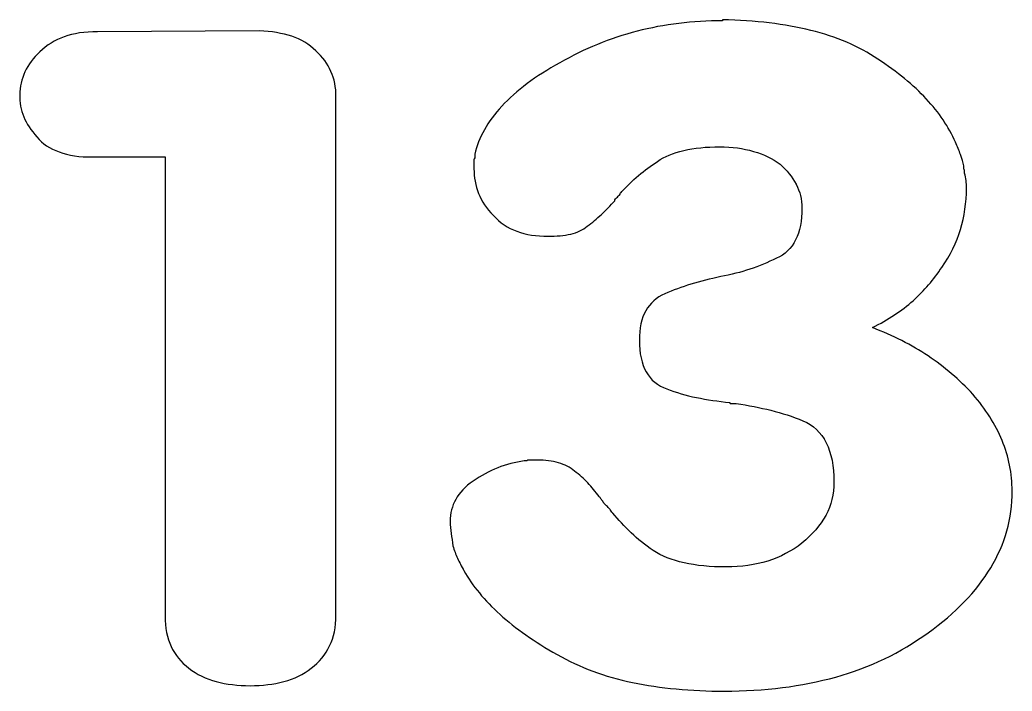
# Model space of a CAD drawing. Header units: millimetres. Extents: x -847 to 848, y -600 to 600.
# Drawn here: x -51.94 to -35.08, y 120.52 to 131.93 of the extents above; entities that cross this region are included whole.
import ezdxf

# ---------------------------------------------------------------- set-up
doc = ezdxf.new("R2010")
doc.units = ezdxf.units.MM
doc.header["$MEASUREMENT"] = 0

msp = doc.modelspace()

# ---------------------------------------------------------------- linework, layer by layer
at = {"color": 250}
for points, knots in [([(-40.0023, 131.9328), (-39.4435, 131.9224), (-38.9442, 131.8629), (-38.5044, 131.7543), (-38.5044, 131.7543), (-38.0646, 131.6456), (-37.6843, 131.4826), (-37.3635, 131.2653), (-37.3635, 131.2653), (-37.0324, 131.048), (-36.7582, 130.8229), (-36.5408, 130.5901), (-36.5408, 130.5901), (-36.3235, 130.3573), (-36.158, 130.1115), (-36.0441, 129.8528), (-36.0441, 129.8528), (-36.0131, 129.7804), (-35.9846, 129.7105), (-35.9588, 129.6432), (-35.9588, 129.6432), (-35.9329, 129.576), (-35.9148, 129.5113), (-35.9044, 129.4492), (-35.9044, 129.4492), (-35.9044, 129.4285), (-35.9018, 129.4078), (-35.8967, 129.3871), (-35.8967, 129.3871), (-35.8915, 129.3664), (-35.8889, 129.3457), (-35.8889, 129.325), (-35.8889, 129.325), (-35.8786, 129.2837), (-35.8708, 129.2423), (-35.8656, 129.2009), (-35.8656, 129.2009), (-35.8605, 129.1595), (-35.8579, 129.1181), (-35.8579, 129.0767), (-35.8579, 129.0767), (-35.8579, 128.8283), (-35.8915, 128.5929), (-35.9588, 128.3704), (-35.9588, 128.3704), (-36.026, 128.1479), (-36.1321, 127.9332), (-36.277, 127.7263), (-36.277, 127.7263), (-36.4115, 127.5193), (-36.5745, 127.3304), (-36.7659, 127.1597), (-36.7659, 127.1597), (-36.9574, 126.989), (-37.1876, 126.8363), (-37.4567, 126.7018), (-37.4567, 126.7018), (-37.1048, 126.5673), (-36.7892, 126.4069), (-36.5098, 126.2206), (-36.5098, 126.2206), (-36.2304, 126.0343), (-35.9769, 125.817), (-35.7492, 125.5687), (-35.7492, 125.5687), (-35.5319, 125.3203), (-35.3663, 125.059), (-35.2525, 124.7848), (-35.2525, 124.7848), (-35.1387, 124.5106), (-35.0818, 124.2234), (-35.0818, 123.9233), (-35.0818, 123.9233), (-35.0818, 123.4577), (-35.2034, 123.023), (-35.4465, 122.6195), (-35.4465, 122.6195), (-35.6897, 122.2159), (-36.0441, 121.8485), (-36.5098, 121.5174), (-36.5098, 121.5174), (-36.9755, 121.1759), (-37.498, 120.9249), (-38.0775, 120.7645), (-38.0775, 120.7645), (-38.657, 120.6042), (-39.2883, 120.524), (-39.9713, 120.524), (-39.9713, 120.524), (-40.5404, 120.524), (-41.0604, 120.5731), (-41.5312, 120.6714), (-41.5312, 120.6714), (-42.0021, 120.7697), (-42.4289, 120.9275), (-42.8118, 121.1448), (-42.8118, 121.1448), (-43.1947, 121.3622), (-43.5181, 121.5898), (-43.782, 121.8278), (-43.782, 121.8278), (-44.0458, 122.0658), (-44.2502, 122.3142), (-44.3951, 122.5729), (-44.3951, 122.5729), (-44.4365, 122.6453), (-44.4727, 122.7152), (-44.5037, 122.7824), (-44.5037, 122.7824), (-44.5348, 122.8497), (-44.5606, 122.9195), (-44.5813, 122.992), (-44.5813, 122.992), (-44.5917, 123.0644), (-44.602, 123.1343), (-44.6124, 123.2015), (-44.6124, 123.2015), (-44.6227, 123.2688), (-44.6279, 123.3386), (-44.6279, 123.4111), (-44.6279, 123.4111), (-44.6279, 123.5456), (-44.5969, 123.6698), (-44.5348, 123.7836), (-44.5348, 123.7836), (-44.4727, 123.8974), (-44.3744, 124.0009), (-44.2399, 124.0941), (-44.2399, 124.0941), (-44.1053, 124.1872), (-43.9656, 124.2622), (-43.8208, 124.3191), (-43.8208, 124.3191), (-43.6759, 124.376), (-43.5258, 124.4149), (-43.3706, 124.4356), (-43.3706, 124.4356), (-43.3603, 124.4356), (-43.3499, 124.4356), (-43.3396, 124.4356), (-43.3396, 124.4356), (-43.3292, 124.4356), (-43.3189, 124.4407), (-43.3085, 124.4511), (-43.3085, 124.4511), (-43.3085, 124.4511), (-43.3034, 124.4511), (-43.293, 124.4511), (-43.293, 124.4511), (-43.2827, 124.4511), (-43.2723, 124.4511), (-43.262, 124.4511), (-43.262, 124.4511), (-43.2516, 124.4511), (-43.2413, 124.4511), (-43.2309, 124.4511), (-43.2309, 124.4511), (-43.2206, 124.4511), (-43.2102, 124.4511), (-43.1999, 124.4511), (-43.1999, 124.4511), (-43.1895, 124.4511), (-43.1792, 124.4511), (-43.1688, 124.4511), (-43.1688, 124.4511), (-43.1585, 124.4511), (-43.1481, 124.4511), (-43.1378, 124.4511), (-43.1378, 124.4511), (-43.0136, 124.4511), (-42.8972, 124.4356), (-42.7885, 124.4045), (-42.7885, 124.4045), (-42.6799, 124.3735), (-42.5893, 124.3269), (-42.5169, 124.2648), (-42.5169, 124.2648), (-42.4341, 124.2027), (-42.3591, 124.1355), (-42.2918, 124.063), (-42.2918, 124.063), (-42.2246, 123.9906), (-42.1599, 123.913), (-42.0978, 123.8302), (-42.0978, 123.8302), (-42.0874, 123.8198), (-42.0771, 123.8069), (-42.0667, 123.7914), (-42.0667, 123.7914), (-42.0564, 123.7759), (-42.0461, 123.7629), (-42.0357, 123.7526), (-42.0357, 123.7526), (-42.0254, 123.7319), (-42.015, 123.7164), (-42.0047, 123.706), (-42.0047, 123.706), (-41.9943, 123.6957), (-41.984, 123.6853), (-41.9736, 123.675), (-41.9736, 123.675), (-41.9633, 123.6646), (-41.9529, 123.6543), (-41.9426, 123.6439), (-41.9426, 123.6439), (-41.9322, 123.6336), (-41.9219, 123.6232), (-41.9115, 123.6129), (-41.9115, 123.6129), (-41.9115, 123.6025), (-41.9064, 123.5922), (-41.896, 123.5818), (-41.896, 123.5818), (-41.8857, 123.5715), (-41.8753, 123.5611), (-41.865, 123.5508), (-41.865, 123.5508), (-41.7718, 123.437), (-41.6683, 123.3257), (-41.5545, 123.2171), (-41.5545, 123.2171), (-41.4407, 123.1084), (-41.3165, 123.0075), (-41.182, 122.9144), (-41.182, 122.9144), (-41.0371, 122.8212), (-40.8612, 122.7514), (-40.6542, 122.7048), (-40.6542, 122.7048), (-40.4473, 122.6583), (-40.2093, 122.635), (-39.9402, 122.635), (-39.9402, 122.635), (-39.6815, 122.635), (-39.4461, 122.6686), (-39.2339, 122.7359), (-39.2339, 122.7359), (-39.0218, 122.8031), (-38.8278, 122.904), (-38.6519, 123.0386), (-38.6519, 123.0386), (-38.4759, 123.1834), (-38.3414, 123.3412), (-38.2483, 123.512), (-38.2483, 123.512), (-38.1552, 123.6827), (-38.1086, 123.8716), (-38.1086, 124.0785), (-38.1086, 124.0785), (-38.1086, 124.3476), (-38.1526, 124.5701), (-38.2405, 124.746), (-38.2405, 124.746), (-38.3285, 124.9219), (-38.4604, 125.0461), (-38.6363, 125.1185), (-38.6363, 125.1185), (-38.8123, 125.191), (-38.9934, 125.2505), (-39.1796, 125.297), (-39.1796, 125.297), (-39.3659, 125.3436), (-39.5625, 125.3824), (-39.7695, 125.4134), (-39.7695, 125.4134), (-39.7798, 125.4134), (-39.7876, 125.4134), (-39.7927, 125.4134), (-39.7927, 125.4134), (-39.7979, 125.4134), (-39.8005, 125.4134), (-39.8005, 125.4134), (-39.8005, 125.4134), (-39.8109, 125.4134), (-39.8186, 125.4134), (-39.8238, 125.4134), (-39.8238, 125.4134), (-39.829, 125.4134), (-39.8367, 125.4134), (-39.8471, 125.4134), (-39.8471, 125.4134), (-39.8574, 125.4134), (-39.8652, 125.4134), (-39.8704, 125.4134), (-39.8704, 125.4134), (-39.8755, 125.4134), (-39.8781, 125.4186), (-39.8781, 125.429), (-39.8781, 125.429), (-40.0747, 125.4497), (-40.2636, 125.4781), (-40.4447, 125.5143), (-40.4447, 125.5143), (-40.6258, 125.5506), (-40.7939, 125.5997), (-40.9492, 125.6618), (-40.9492, 125.6618), (-41.1044, 125.7135), (-41.2208, 125.8093), (-41.2984, 125.949), (-41.2984, 125.949), (-41.376, 126.0887), (-41.4148, 126.2672), (-41.4148, 126.4845), (-41.4148, 126.4845), (-41.4148, 126.6914), (-41.3786, 126.8596), (-41.3062, 126.989), (-41.3062, 126.989), (-41.2337, 127.1183), (-41.1251, 127.214), (-40.9802, 127.2761), (-40.9802, 127.2761), (-40.8457, 127.3382), (-40.6982, 127.3925), (-40.5378, 127.4391), (-40.5378, 127.4391), (-40.3774, 127.4857), (-40.2093, 127.5296), (-40.0333, 127.571), (-40.0333, 127.571), (-39.8574, 127.6021), (-39.6919, 127.6435), (-39.5366, 127.6952), (-39.5366, 127.6952), (-39.3814, 127.747), (-39.2314, 127.809), (-39.0865, 127.8815), (-39.0865, 127.8815), (-38.9416, 127.9436), (-38.833, 128.047), (-38.7605, 128.1919), (-38.7605, 128.1919), (-38.6881, 128.3368), (-38.6519, 128.5179), (-38.6519, 128.7352), (-38.6519, 128.7352), (-38.6519, 128.8801), (-38.6855, 129.0146), (-38.7528, 129.1388), (-38.7528, 129.1388), (-38.82, 129.263), (-38.9106, 129.3768), (-39.0244, 129.4803), (-39.0244, 129.4803), (-39.1486, 129.5734), (-39.2986, 129.6458), (-39.4745, 129.6976), (-39.4745, 129.6976), (-39.6505, 129.7493), (-39.8419, 129.7752), (-40.0489, 129.7752), (-40.0489, 129.7752), (-40.2765, 129.7752), (-40.4809, 129.7545), (-40.662, 129.7131), (-40.662, 129.7131), (-40.8431, 129.6717), (-40.9905, 129.6096), (-41.1044, 129.5268), (-41.1044, 129.5268), (-41.2182, 129.4544), (-41.3269, 129.3742), (-41.4303, 129.2862), (-41.4303, 129.2862), (-41.5338, 129.1983), (-41.627, 129.1077), (-41.7097, 129.0146), (-41.7097, 129.0146), (-41.7201, 129.0043), (-41.7278, 128.9965), (-41.733, 128.9913), (-41.733, 128.9913), (-41.7382, 128.9861), (-41.7408, 128.9784), (-41.7408, 128.968), (-41.7408, 128.968), (-41.7511, 128.9577), (-41.7589, 128.9499), (-41.7641, 128.9447), (-41.7641, 128.9447), (-41.7692, 128.9396), (-41.777, 128.9318), (-41.7873, 128.9215), (-41.7873, 128.9215), (-41.7977, 128.9111), (-41.808, 128.9008), (-41.8184, 128.8904), (-41.8184, 128.8904), (-41.8287, 128.8801), (-41.8339, 128.8697), (-41.8339, 128.8594), (-41.8339, 128.8594), (-41.9064, 128.7766), (-41.9814, 128.699), (-42.059, 128.6265), (-42.059, 128.6265), (-42.1366, 128.5541), (-42.2168, 128.4868), (-42.2996, 128.4248), (-42.2996, 128.4248), (-42.372, 128.3627), (-42.4652, 128.3187), (-42.579, 128.2928), (-42.579, 128.2928), (-42.6928, 128.2669), (-42.8222, 128.254), (-42.967, 128.254), (-42.967, 128.254), (-43.1637, 128.254), (-43.3396, 128.2825), (-43.4948, 128.3394), (-43.4948, 128.3394), (-43.65, 128.3963), (-43.7845, 128.4868), (-43.8984, 128.611), (-43.8984, 128.611), (-44.0122, 128.7249), (-44.095, 128.849), (-44.1467, 128.9836), (-44.1467, 128.9836), (-44.1985, 129.1181), (-44.2243, 129.2578), (-44.2243, 129.4027), (-44.2243, 129.4027), (-44.2243, 129.4234), (-44.2243, 129.444), (-44.2243, 129.4647), (-44.2243, 129.4647), (-44.2243, 129.4854), (-44.2243, 129.5061), (-44.2243, 129.5268), (-44.2243, 129.5268), (-44.2243, 129.5372), (-44.2243, 129.5475), (-44.2243, 129.5579), (-44.2243, 129.5579), (-44.2243, 129.5682), (-44.2192, 129.5786), (-44.2088, 129.5889), (-44.2088, 129.5889), (-44.2088, 129.5993), (-44.2088, 129.6096), (-44.2088, 129.62), (-44.2088, 129.62), (-44.2088, 129.6303), (-44.2088, 129.6407), (-44.2088, 129.651), (-44.2088, 129.651), (-44.1467, 129.9304), (-43.9941, 130.202), (-43.7509, 130.4659), (-43.7509, 130.4659), (-43.5077, 130.7298), (-43.1792, 130.9756), (-42.7652, 131.2032), (-42.7652, 131.2032), (-42.3513, 131.4412), (-41.9141, 131.6197), (-41.4536, 131.7387), (-41.4536, 131.7387), (-40.9931, 131.8577), (-40.5094, 131.9173), (-40.0023, 131.9173), (-40.0023, 131.9173), (-40.0023, 131.9173), (-40.0023, 131.9328), (-40.0023, 131.9328)], [0, 0, 0, 0, 0.008547, 0.008547, 0.008547, 0.008547, 0.017094, 0.017094, 0.017094, 0.017094, 0.025641, 0.025641, 0.025641, 0.025641, 0.034188, 0.034188, 0.034188, 0.034188, 0.042735, 0.042735, 0.042735, 0.042735, 0.0512821, 0.0512821, 0.0512821, 0.0512821, 0.0598291, 0.0598291, 0.0598291, 0.0598291, 0.0683761, 0.0683761, 0.0683761, 0.0683761, 0.0769231, 0.0769231, 0.0769231, 0.0769231, 0.0854701, 0.0854701, 0.0854701, 0.0854701, 0.0940171, 0.0940171, 0.0940171, 0.0940171, 0.1025641, 0.1025641, 0.1025641, 0.1025641, 0.1111111, 0.1111111, 0.1111111, 0.1111111, 0.1196581, 0.1196581, 0.1196581, 0.1196581, 0.1282051, 0.1282051, 0.1282051, 0.1282051, 0.1367521, 0.1367521, 0.1367521, 0.1367521, 0.1452991, 0.1452991, 0.1452991, 0.1452991, 0.1538462, 0.1538462, 0.1538462, 0.1538462, 0.1623932, 0.1623932, 0.1623932, 0.1623932, 0.1709402, 0.1709402, 0.1709402, 0.1709402, 0.1794872, 0.1794872, 0.1794872, 0.1794872, 0.1880342, 0.1880342, 0.1880342, 0.1880342, 0.1965812, 0.1965812, 0.1965812, 0.1965812, 0.2051282, 0.2051282, 0.2051282, 0.2051282, 0.2136752, 0.2136752, 0.2136752, 0.2136752, 0.2222222, 0.2222222, 0.2222222, 0.2222222, 0.2307692, 0.2307692, 0.2307692, 0.2307692, 0.2393162, 0.2393162, 0.2393162, 0.2393162, 0.2478632, 0.2478632, 0.2478632, 0.2478632, 0.2564103, 0.2564103, 0.2564103, 0.2564103, 0.2649573, 0.2649573, 0.2649573, 0.2649573, 0.2735043, 0.2735043, 0.2735043, 0.2735043, 0.2820513, 0.2820513, 0.2820513, 0.2820513, 0.2905983, 0.2905983, 0.2905983, 0.2905983, 0.2991453, 0.2991453, 0.2991453, 0.2991453, 0.3076923, 0.3076923, 0.3076923, 0.3076923, 0.3162393, 0.3162393, 0.3162393, 0.3162393, 0.3247863, 0.3247863, 0.3247863, 0.3247863, 0.3333333, 0.3333333, 0.3333333, 0.3333333, 0.3418803, 0.3418803, 0.3418803, 0.3418803, 0.3504274, 0.3504274, 0.3504274, 0.3504274, 0.3589744, 0.3589744, 0.3589744, 0.3589744, 0.3675214, 0.3675214, 0.3675214, 0.3675214, 0.3760684, 0.3760684, 0.3760684, 0.3760684, 0.3846154, 0.3846154, 0.3846154, 0.3846154, 0.3931624, 0.3931624, 0.3931624, 0.3931624, 0.4017094, 0.4017094, 0.4017094, 0.4017094, 0.4102564, 0.4102564, 0.4102564, 0.4102564, 0.4188034, 0.4188034, 0.4188034, 0.4188034, 0.4273504, 0.4273504, 0.4273504, 0.4273504, 0.4358974, 0.4358974, 0.4358974, 0.4358974, 0.4444444, 0.4444444, 0.4444444, 0.4444444, 0.4529915, 0.4529915, 0.4529915, 0.4529915, 0.4615385, 0.4615385, 0.4615385, 0.4615385, 0.4700855, 0.4700855, 0.4700855, 0.4700855, 0.4786325, 0.4786325, 0.4786325, 0.4786325, 0.4871795, 0.4871795, 0.4871795, 0.4871795, 0.4957265, 0.4957265, 0.4957265, 0.4957265, 0.5042735, 0.5042735, 0.5042735, 0.5042735, 0.5128205, 0.5128205, 0.5128205, 0.5128205, 0.5213675, 0.5213675, 0.5213675, 0.5213675, 0.5299145, 0.5299145, 0.5299145, 0.5299145, 0.5384615, 0.5384615, 0.5384615, 0.5384615, 0.5470085, 0.5470085, 0.5470085, 0.5470085, 0.5555556, 0.5555556, 0.5555556, 0.5555556, 0.5641026, 0.5641026, 0.5641026, 0.5641026, 0.5726496, 0.5726496, 0.5726496, 0.5726496, 0.5811966, 0.5811966, 0.5811966, 0.5811966, 0.5897436, 0.5897436, 0.5897436, 0.5897436, 0.5982906, 0.5982906, 0.5982906, 0.5982906, 0.6068376, 0.6068376, 0.6068376, 0.6068376, 0.6153846, 0.6153846, 0.6153846, 0.6153846, 0.6239316, 0.6239316, 0.6239316, 0.6239316, 0.6324786, 0.6324786, 0.6324786, 0.6324786, 0.6410256, 0.6410256, 0.6410256, 0.6410256, 0.6495726, 0.6495726, 0.6495726, 0.6495726, 0.6581197, 0.6581197, 0.6581197, 0.6581197, 0.6666667, 0.6666667, 0.6666667, 0.6666667, 0.6752137, 0.6752137, 0.6752137, 0.6752137, 0.6837607, 0.6837607, 0.6837607, 0.6837607, 0.6923077, 0.6923077, 0.6923077, 0.6923077, 0.7008547, 0.7008547, 0.7008547, 0.7008547, 0.7094017, 0.7094017, 0.7094017, 0.7094017, 0.7179487, 0.7179487, 0.7179487, 0.7179487, 0.7264957, 0.7264957, 0.7264957, 0.7264957, 0.7350427, 0.7350427, 0.7350427, 0.7350427, 0.7435897, 0.7435897, 0.7435897, 0.7435897, 0.7521368, 0.7521368, 0.7521368, 0.7521368, 0.7606838, 0.7606838, 0.7606838, 0.7606838, 0.7692308, 0.7692308, 0.7692308, 0.7692308, 0.7777778, 0.7777778, 0.7777778, 0.7777778, 0.7863248, 0.7863248, 0.7863248, 0.7863248, 0.7948718, 0.7948718, 0.7948718, 0.7948718, 0.8034188, 0.8034188, 0.8034188, 0.8034188, 0.8119658, 0.8119658, 0.8119658, 0.8119658, 0.8205128, 0.8205128, 0.8205128, 0.8205128, 0.8290598, 0.8290598, 0.8290598, 0.8290598, 0.8376068, 0.8376068, 0.8376068, 0.8376068, 0.8461538, 0.8461538, 0.8461538, 0.8461538, 0.8547009, 0.8547009, 0.8547009, 0.8547009, 0.8632479, 0.8632479, 0.8632479, 0.8632479, 0.8717949, 0.8717949, 0.8717949, 0.8717949, 0.8803419, 0.8803419, 0.8803419, 0.8803419, 0.8888889, 0.8888889, 0.8888889, 0.8888889, 0.8974359, 0.8974359, 0.8974359, 0.8974359, 0.9059829, 0.9059829, 0.9059829, 0.9059829, 0.9145299, 0.9145299, 0.9145299, 0.9145299, 0.9230769, 0.9230769, 0.9230769, 0.9230769, 0.9316239, 0.9316239, 0.9316239, 0.9316239, 0.9401709, 0.9401709, 0.9401709, 0.9401709, 0.9487179, 0.9487179, 0.9487179, 0.9487179, 0.957265, 0.957265, 0.957265, 0.957265, 0.965812, 0.965812, 0.965812, 0.965812, 0.974359, 0.974359, 0.974359, 0.974359, 0.982906, 0.982906, 0.982906, 0.982906, 0.991453, 0.991453, 0.991453, 0.991453, 1, 1, 1, 1]), ([(-49.4709, 121.8123), (-49.4709, 121.8123), (-49.4709, 129.6044), (-49.4709, 129.6044), (-49.4709, 129.6044), (-49.4709, 129.6044), (-50.6195, 129.6044), (-50.6195, 129.6044), (-50.6195, 129.6044), (-50.8472, 129.5941), (-51.0438, 129.6148), (-51.2094, 129.6665), (-51.2094, 129.6665), (-51.3749, 129.7183), (-51.5095, 129.7959), (-51.6129, 129.8994), (-51.6129, 129.8994), (-51.7164, 130.0132), (-51.7966, 130.127), (-51.8535, 130.2409), (-51.8535, 130.2409), (-51.9105, 130.3547), (-51.9389, 130.4789), (-51.9389, 130.6134), (-51.9389, 130.6134), (-51.9389, 130.6134), (-51.9389, 130.6134), (-51.9389, 130.6134), (-51.9389, 130.6134), (-51.9389, 130.6134), (-51.9389, 130.6186), (-51.9389, 130.6289), (-51.9389, 130.6289), (-51.9389, 130.6289), (-51.9389, 130.6289), (-51.9389, 130.6289), (-51.9389, 130.6289), (-51.9389, 130.6289), (-51.9389, 130.6289), (-51.9389, 130.6289), (-51.9389, 130.6289), (-51.9389, 130.6289), (-51.9389, 130.6315), (-51.9389, 130.6367), (-51.9389, 130.6367), (-51.9389, 130.6418), (-51.9389, 130.6496), (-51.9389, 130.66), (-51.9389, 130.66), (-51.9389, 130.7945), (-51.9105, 130.9238), (-51.8535, 131.048), (-51.8535, 131.048), (-51.7966, 131.1722), (-51.7113, 131.286), (-51.5974, 131.3895), (-51.5974, 131.3895), (-51.4836, 131.5033), (-51.3465, 131.5887), (-51.1861, 131.6456), (-51.1861, 131.6456), (-51.0257, 131.7025), (-50.8368, 131.731), (-50.6195, 131.731), (-50.6195, 131.731), (-50.6195, 131.731), (-47.8721, 131.7465), (-47.8721, 131.7465), (-47.8721, 131.7465), (-47.6651, 131.7362), (-47.4815, 131.7051), (-47.3211, 131.6534), (-47.3211, 131.6534), (-47.1607, 131.6016), (-47.0235, 131.5188), (-46.9097, 131.405), (-46.9097, 131.405), (-46.7959, 131.3015), (-46.7105, 131.1851), (-46.6536, 131.0558), (-46.6536, 131.0558), (-46.5967, 130.9264), (-46.5682, 130.7841), (-46.5682, 130.6289), (-46.5682, 130.6289), (-46.5682, 130.6289), (-46.5682, 121.8123), (-46.5682, 121.8123), (-46.5682, 121.8123), (-46.5682, 121.6157), (-46.6044, 121.4424), (-46.6769, 121.2923), (-46.6769, 121.2923), (-46.7493, 121.1423), (-46.8528, 121.0155), (-46.9873, 120.912), (-46.9873, 120.912), (-47.1219, 120.8085), (-47.2771, 120.7335), (-47.453, 120.6869), (-47.453, 120.6869), (-47.6289, 120.6404), (-47.8204, 120.6171), (-48.0273, 120.6171), (-48.0273, 120.6171), (-48.2343, 120.6171), (-48.4257, 120.6404), (-48.6016, 120.6869), (-48.6016, 120.6869), (-48.7776, 120.7335), (-48.9328, 120.8085), (-49.0673, 120.912), (-49.0673, 120.912), (-49.2018, 121.0155), (-49.3027, 121.1397), (-49.37, 121.2845), (-49.37, 121.2845), (-49.4373, 121.4294), (-49.4709, 121.6002), (-49.4709, 121.7968), (-49.4709, 121.7968), (-49.4709, 121.7968), (-49.4709, 121.8123), (-49.4709, 121.8123)], [0, 0, 0, 0, 0.0322581, 0.0322581, 0.0322581, 0.0322581, 0.0645161, 0.0645161, 0.0645161, 0.0645161, 0.0967742, 0.0967742, 0.0967742, 0.0967742, 0.1290323, 0.1290323, 0.1290323, 0.1290323, 0.1612903, 0.1612903, 0.1612903, 0.1612903, 0.1935484, 0.1935484, 0.1935484, 0.1935484, 0.2258065, 0.2258065, 0.2258065, 0.2258065, 0.2580645, 0.2580645, 0.2580645, 0.2580645, 0.2903226, 0.2903226, 0.2903226, 0.2903226, 0.3225806, 0.3225806, 0.3225806, 0.3225806, 0.3548387, 0.3548387, 0.3548387, 0.3548387, 0.3870968, 0.3870968, 0.3870968, 0.3870968, 0.4193548, 0.4193548, 0.4193548, 0.4193548, 0.4516129, 0.4516129, 0.4516129, 0.4516129, 0.483871, 0.483871, 0.483871, 0.483871, 0.516129, 0.516129, 0.516129, 0.516129, 0.5483871, 0.5483871, 0.5483871, 0.5483871, 0.5806452, 0.5806452, 0.5806452, 0.5806452, 0.6129032, 0.6129032, 0.6129032, 0.6129032, 0.6451613, 0.6451613, 0.6451613, 0.6451613, 0.6774194, 0.6774194, 0.6774194, 0.6774194, 0.7096774, 0.7096774, 0.7096774, 0.7096774, 0.7419355, 0.7419355, 0.7419355, 0.7419355, 0.7741935, 0.7741935, 0.7741935, 0.7741935, 0.8064516, 0.8064516, 0.8064516, 0.8064516, 0.8387097, 0.8387097, 0.8387097, 0.8387097, 0.8709677, 0.8709677, 0.8709677, 0.8709677, 0.9032258, 0.9032258, 0.9032258, 0.9032258, 0.9354839, 0.9354839, 0.9354839, 0.9354839, 0.9677419, 0.9677419, 0.9677419, 0.9677419, 1, 1, 1, 1])]:
    msp.add_open_spline(points, degree=3, knots=knots, dxfattribs=at)
at = {"color": 250, "lineweight": 5}
for points, knots in [([(-40.0023, 131.9328), (-39.4435, 131.9224), (-38.9442, 131.8629), (-38.5044, 131.7543), (-38.5044, 131.7543), (-38.0646, 131.6456), (-37.6843, 131.4826), (-37.3635, 131.2653), (-37.3635, 131.2653), (-37.0324, 131.048), (-36.7582, 130.8229), (-36.5408, 130.5901), (-36.5408, 130.5901), (-36.3235, 130.3573), (-36.158, 130.1115), (-36.0441, 129.8528), (-36.0441, 129.8528), (-36.0131, 129.7804), (-35.9846, 129.7105), (-35.9588, 129.6432), (-35.9588, 129.6432), (-35.9329, 129.576), (-35.9148, 129.5113), (-35.9044, 129.4492), (-35.9044, 129.4492), (-35.9044, 129.4285), (-35.9018, 129.4078), (-35.8967, 129.3871), (-35.8967, 129.3871), (-35.8915, 129.3664), (-35.8889, 129.3457), (-35.8889, 129.325), (-35.8889, 129.325), (-35.8786, 129.2837), (-35.8708, 129.2423), (-35.8656, 129.2009), (-35.8656, 129.2009), (-35.8605, 129.1595), (-35.8579, 129.1181), (-35.8579, 129.0767), (-35.8579, 129.0767), (-35.8579, 128.8283), (-35.8915, 128.5929), (-35.9588, 128.3704), (-35.9588, 128.3704), (-36.026, 128.1479), (-36.1321, 127.9332), (-36.277, 127.7263), (-36.277, 127.7263), (-36.4115, 127.5193), (-36.5745, 127.3304), (-36.7659, 127.1597), (-36.7659, 127.1597), (-36.9574, 126.989), (-37.1876, 126.8363), (-37.4567, 126.7018), (-37.4567, 126.7018), (-37.1048, 126.5673), (-36.7892, 126.4069), (-36.5098, 126.2206), (-36.5098, 126.2206), (-36.2304, 126.0343), (-35.9769, 125.817), (-35.7492, 125.5687), (-35.7492, 125.5687), (-35.5319, 125.3203), (-35.3663, 125.059), (-35.2525, 124.7848), (-35.2525, 124.7848), (-35.1387, 124.5106), (-35.0818, 124.2234), (-35.0818, 123.9233), (-35.0818, 123.9233), (-35.0818, 123.4577), (-35.2034, 123.023), (-35.4465, 122.6195), (-35.4465, 122.6195), (-35.6897, 122.2159), (-36.0441, 121.8485), (-36.5098, 121.5174), (-36.5098, 121.5174), (-36.9755, 121.1759), (-37.498, 120.9249), (-38.0775, 120.7645), (-38.0775, 120.7645), (-38.657, 120.6042), (-39.2883, 120.524), (-39.9713, 120.524), (-39.9713, 120.524), (-40.5404, 120.524), (-41.0604, 120.5731), (-41.5312, 120.6714), (-41.5312, 120.6714), (-42.0021, 120.7697), (-42.4289, 120.9275), (-42.8118, 121.1448), (-42.8118, 121.1448), (-43.1947, 121.3622), (-43.5181, 121.5898), (-43.782, 121.8278), (-43.782, 121.8278), (-44.0458, 122.0658), (-44.2502, 122.3142), (-44.3951, 122.5729), (-44.3951, 122.5729), (-44.4365, 122.6453), (-44.4727, 122.7152), (-44.5037, 122.7824), (-44.5037, 122.7824), (-44.5348, 122.8497), (-44.5606, 122.9195), (-44.5813, 122.992), (-44.5813, 122.992), (-44.5917, 123.0644), (-44.602, 123.1343), (-44.6124, 123.2015), (-44.6124, 123.2015), (-44.6227, 123.2688), (-44.6279, 123.3386), (-44.6279, 123.4111), (-44.6279, 123.4111), (-44.6279, 123.5456), (-44.5969, 123.6698), (-44.5348, 123.7836), (-44.5348, 123.7836), (-44.4727, 123.8974), (-44.3744, 124.0009), (-44.2399, 124.0941), (-44.2399, 124.0941), (-44.1053, 124.1872), (-43.9656, 124.2622), (-43.8208, 124.3191), (-43.8208, 124.3191), (-43.6759, 124.376), (-43.5258, 124.4149), (-43.3706, 124.4356), (-43.3706, 124.4356), (-43.3603, 124.4356), (-43.3499, 124.4356), (-43.3396, 124.4356), (-43.3396, 124.4356), (-43.3292, 124.4356), (-43.3189, 124.4407), (-43.3085, 124.4511), (-43.3085, 124.4511), (-43.3085, 124.4511), (-43.3034, 124.4511), (-43.293, 124.4511), (-43.293, 124.4511), (-43.2827, 124.4511), (-43.2723, 124.4511), (-43.262, 124.4511), (-43.262, 124.4511), (-43.2516, 124.4511), (-43.2413, 124.4511), (-43.2309, 124.4511), (-43.2309, 124.4511), (-43.2206, 124.4511), (-43.2102, 124.4511), (-43.1999, 124.4511), (-43.1999, 124.4511), (-43.1895, 124.4511), (-43.1792, 124.4511), (-43.1688, 124.4511), (-43.1688, 124.4511), (-43.1585, 124.4511), (-43.1481, 124.4511), (-43.1378, 124.4511), (-43.1378, 124.4511), (-43.0136, 124.4511), (-42.8972, 124.4356), (-42.7885, 124.4045), (-42.7885, 124.4045), (-42.6799, 124.3735), (-42.5893, 124.3269), (-42.5169, 124.2648), (-42.5169, 124.2648), (-42.4341, 124.2027), (-42.3591, 124.1355), (-42.2918, 124.063), (-42.2918, 124.063), (-42.2246, 123.9906), (-42.1599, 123.913), (-42.0978, 123.8302), (-42.0978, 123.8302), (-42.0874, 123.8198), (-42.0771, 123.8069), (-42.0667, 123.7914), (-42.0667, 123.7914), (-42.0564, 123.7759), (-42.0461, 123.7629), (-42.0357, 123.7526), (-42.0357, 123.7526), (-42.0254, 123.7319), (-42.015, 123.7164), (-42.0047, 123.706), (-42.0047, 123.706), (-41.9943, 123.6957), (-41.984, 123.6853), (-41.9736, 123.675), (-41.9736, 123.675), (-41.9633, 123.6646), (-41.9529, 123.6543), (-41.9426, 123.6439), (-41.9426, 123.6439), (-41.9322, 123.6336), (-41.9219, 123.6232), (-41.9115, 123.6129), (-41.9115, 123.6129), (-41.9115, 123.6025), (-41.9064, 123.5922), (-41.896, 123.5818), (-41.896, 123.5818), (-41.8857, 123.5715), (-41.8753, 123.5611), (-41.865, 123.5508), (-41.865, 123.5508), (-41.7718, 123.437), (-41.6683, 123.3257), (-41.5545, 123.2171), (-41.5545, 123.2171), (-41.4407, 123.1084), (-41.3165, 123.0075), (-41.182, 122.9144), (-41.182, 122.9144), (-41.0371, 122.8212), (-40.8612, 122.7514), (-40.6542, 122.7048), (-40.6542, 122.7048), (-40.4473, 122.6583), (-40.2093, 122.635), (-39.9402, 122.635), (-39.9402, 122.635), (-39.6815, 122.635), (-39.4461, 122.6686), (-39.2339, 122.7359), (-39.2339, 122.7359), (-39.0218, 122.8031), (-38.8278, 122.904), (-38.6519, 123.0386), (-38.6519, 123.0386), (-38.4759, 123.1834), (-38.3414, 123.3412), (-38.2483, 123.512), (-38.2483, 123.512), (-38.1552, 123.6827), (-38.1086, 123.8716), (-38.1086, 124.0785), (-38.1086, 124.0785), (-38.1086, 124.3476), (-38.1526, 124.5701), (-38.2405, 124.746), (-38.2405, 124.746), (-38.3285, 124.9219), (-38.4604, 125.0461), (-38.6363, 125.1185), (-38.6363, 125.1185), (-38.8123, 125.191), (-38.9934, 125.2505), (-39.1796, 125.297), (-39.1796, 125.297), (-39.3659, 125.3436), (-39.5625, 125.3824), (-39.7695, 125.4134), (-39.7695, 125.4134), (-39.7798, 125.4134), (-39.7876, 125.4134), (-39.7927, 125.4134), (-39.7927, 125.4134), (-39.7979, 125.4134), (-39.8005, 125.4134), (-39.8005, 125.4134), (-39.8005, 125.4134), (-39.8109, 125.4134), (-39.8186, 125.4134), (-39.8238, 125.4134), (-39.8238, 125.4134), (-39.829, 125.4134), (-39.8367, 125.4134), (-39.8471, 125.4134), (-39.8471, 125.4134), (-39.8574, 125.4134), (-39.8652, 125.4134), (-39.8704, 125.4134), (-39.8704, 125.4134), (-39.8755, 125.4134), (-39.8781, 125.4186), (-39.8781, 125.429), (-39.8781, 125.429), (-40.0747, 125.4497), (-40.2636, 125.4781), (-40.4447, 125.5143), (-40.4447, 125.5143), (-40.6258, 125.5506), (-40.7939, 125.5997), (-40.9492, 125.6618), (-40.9492, 125.6618), (-41.1044, 125.7135), (-41.2208, 125.8093), (-41.2984, 125.949), (-41.2984, 125.949), (-41.376, 126.0887), (-41.4148, 126.2672), (-41.4148, 126.4845), (-41.4148, 126.4845), (-41.4148, 126.6914), (-41.3786, 126.8596), (-41.3062, 126.989), (-41.3062, 126.989), (-41.2337, 127.1183), (-41.1251, 127.214), (-40.9802, 127.2761), (-40.9802, 127.2761), (-40.8457, 127.3382), (-40.6982, 127.3925), (-40.5378, 127.4391), (-40.5378, 127.4391), (-40.3774, 127.4857), (-40.2093, 127.5296), (-40.0333, 127.571), (-40.0333, 127.571), (-39.8574, 127.6021), (-39.6919, 127.6435), (-39.5366, 127.6952), (-39.5366, 127.6952), (-39.3814, 127.747), (-39.2314, 127.809), (-39.0865, 127.8815), (-39.0865, 127.8815), (-38.9416, 127.9436), (-38.833, 128.047), (-38.7605, 128.1919), (-38.7605, 128.1919), (-38.6881, 128.3368), (-38.6519, 128.5179), (-38.6519, 128.7352), (-38.6519, 128.7352), (-38.6519, 128.8801), (-38.6855, 129.0146), (-38.7528, 129.1388), (-38.7528, 129.1388), (-38.82, 129.263), (-38.9106, 129.3768), (-39.0244, 129.4803), (-39.0244, 129.4803), (-39.1486, 129.5734), (-39.2986, 129.6458), (-39.4745, 129.6976), (-39.4745, 129.6976), (-39.6505, 129.7493), (-39.8419, 129.7752), (-40.0489, 129.7752), (-40.0489, 129.7752), (-40.2765, 129.7752), (-40.4809, 129.7545), (-40.662, 129.7131), (-40.662, 129.7131), (-40.8431, 129.6717), (-40.9905, 129.6096), (-41.1044, 129.5268), (-41.1044, 129.5268), (-41.2182, 129.4544), (-41.3269, 129.3742), (-41.4303, 129.2862), (-41.4303, 129.2862), (-41.5338, 129.1983), (-41.627, 129.1077), (-41.7097, 129.0146), (-41.7097, 129.0146), (-41.7201, 129.0043), (-41.7278, 128.9965), (-41.733, 128.9913), (-41.733, 128.9913), (-41.7382, 128.9861), (-41.7408, 128.9784), (-41.7408, 128.968), (-41.7408, 128.968), (-41.7511, 128.9577), (-41.7589, 128.9499), (-41.7641, 128.9447), (-41.7641, 128.9447), (-41.7692, 128.9396), (-41.777, 128.9318), (-41.7873, 128.9215), (-41.7873, 128.9215), (-41.7977, 128.9111), (-41.808, 128.9008), (-41.8184, 128.8904), (-41.8184, 128.8904), (-41.8287, 128.8801), (-41.8339, 128.8697), (-41.8339, 128.8594), (-41.8339, 128.8594), (-41.9064, 128.7766), (-41.9814, 128.699), (-42.059, 128.6265), (-42.059, 128.6265), (-42.1366, 128.5541), (-42.2168, 128.4868), (-42.2996, 128.4248), (-42.2996, 128.4248), (-42.372, 128.3627), (-42.4652, 128.3187), (-42.579, 128.2928), (-42.579, 128.2928), (-42.6928, 128.2669), (-42.8222, 128.254), (-42.967, 128.254), (-42.967, 128.254), (-43.1637, 128.254), (-43.3396, 128.2825), (-43.4948, 128.3394), (-43.4948, 128.3394), (-43.65, 128.3963), (-43.7845, 128.4868), (-43.8984, 128.611), (-43.8984, 128.611), (-44.0122, 128.7249), (-44.095, 128.849), (-44.1467, 128.9836), (-44.1467, 128.9836), (-44.1985, 129.1181), (-44.2243, 129.2578), (-44.2243, 129.4027), (-44.2243, 129.4027), (-44.2243, 129.4234), (-44.2243, 129.444), (-44.2243, 129.4647), (-44.2243, 129.4647), (-44.2243, 129.4854), (-44.2243, 129.5061), (-44.2243, 129.5268), (-44.2243, 129.5268), (-44.2243, 129.5372), (-44.2243, 129.5475), (-44.2243, 129.5579), (-44.2243, 129.5579), (-44.2243, 129.5682), (-44.2192, 129.5786), (-44.2088, 129.5889), (-44.2088, 129.5889), (-44.2088, 129.5993), (-44.2088, 129.6096), (-44.2088, 129.62), (-44.2088, 129.62), (-44.2088, 129.6303), (-44.2088, 129.6407), (-44.2088, 129.651), (-44.2088, 129.651), (-44.1467, 129.9304), (-43.9941, 130.202), (-43.7509, 130.4659), (-43.7509, 130.4659), (-43.5077, 130.7298), (-43.1792, 130.9756), (-42.7652, 131.2032), (-42.7652, 131.2032), (-42.3513, 131.4412), (-41.9141, 131.6197), (-41.4536, 131.7387), (-41.4536, 131.7387), (-40.9931, 131.8577), (-40.5094, 131.9173), (-40.0023, 131.9173), (-40.0023, 131.9173), (-40.0023, 131.9173), (-40.0023, 131.9328), (-40.0023, 131.9328)], [0, 0, 0, 0, 0.008547, 0.008547, 0.008547, 0.008547, 0.017094, 0.017094, 0.017094, 0.017094, 0.025641, 0.025641, 0.025641, 0.025641, 0.034188, 0.034188, 0.034188, 0.034188, 0.042735, 0.042735, 0.042735, 0.042735, 0.0512821, 0.0512821, 0.0512821, 0.0512821, 0.0598291, 0.0598291, 0.0598291, 0.0598291, 0.0683761, 0.0683761, 0.0683761, 0.0683761, 0.0769231, 0.0769231, 0.0769231, 0.0769231, 0.0854701, 0.0854701, 0.0854701, 0.0854701, 0.0940171, 0.0940171, 0.0940171, 0.0940171, 0.1025641, 0.1025641, 0.1025641, 0.1025641, 0.1111111, 0.1111111, 0.1111111, 0.1111111, 0.1196581, 0.1196581, 0.1196581, 0.1196581, 0.1282051, 0.1282051, 0.1282051, 0.1282051, 0.1367521, 0.1367521, 0.1367521, 0.1367521, 0.1452991, 0.1452991, 0.1452991, 0.1452991, 0.1538462, 0.1538462, 0.1538462, 0.1538462, 0.1623932, 0.1623932, 0.1623932, 0.1623932, 0.1709402, 0.1709402, 0.1709402, 0.1709402, 0.1794872, 0.1794872, 0.1794872, 0.1794872, 0.1880342, 0.1880342, 0.1880342, 0.1880342, 0.1965812, 0.1965812, 0.1965812, 0.1965812, 0.2051282, 0.2051282, 0.2051282, 0.2051282, 0.2136752, 0.2136752, 0.2136752, 0.2136752, 0.2222222, 0.2222222, 0.2222222, 0.2222222, 0.2307692, 0.2307692, 0.2307692, 0.2307692, 0.2393162, 0.2393162, 0.2393162, 0.2393162, 0.2478632, 0.2478632, 0.2478632, 0.2478632, 0.2564103, 0.2564103, 0.2564103, 0.2564103, 0.2649573, 0.2649573, 0.2649573, 0.2649573, 0.2735043, 0.2735043, 0.2735043, 0.2735043, 0.2820513, 0.2820513, 0.2820513, 0.2820513, 0.2905983, 0.2905983, 0.2905983, 0.2905983, 0.2991453, 0.2991453, 0.2991453, 0.2991453, 0.3076923, 0.3076923, 0.3076923, 0.3076923, 0.3162393, 0.3162393, 0.3162393, 0.3162393, 0.3247863, 0.3247863, 0.3247863, 0.3247863, 0.3333333, 0.3333333, 0.3333333, 0.3333333, 0.3418803, 0.3418803, 0.3418803, 0.3418803, 0.3504274, 0.3504274, 0.3504274, 0.3504274, 0.3589744, 0.3589744, 0.3589744, 0.3589744, 0.3675214, 0.3675214, 0.3675214, 0.3675214, 0.3760684, 0.3760684, 0.3760684, 0.3760684, 0.3846154, 0.3846154, 0.3846154, 0.3846154, 0.3931624, 0.3931624, 0.3931624, 0.3931624, 0.4017094, 0.4017094, 0.4017094, 0.4017094, 0.4102564, 0.4102564, 0.4102564, 0.4102564, 0.4188034, 0.4188034, 0.4188034, 0.4188034, 0.4273504, 0.4273504, 0.4273504, 0.4273504, 0.4358974, 0.4358974, 0.4358974, 0.4358974, 0.4444444, 0.4444444, 0.4444444, 0.4444444, 0.4529915, 0.4529915, 0.4529915, 0.4529915, 0.4615385, 0.4615385, 0.4615385, 0.4615385, 0.4700855, 0.4700855, 0.4700855, 0.4700855, 0.4786325, 0.4786325, 0.4786325, 0.4786325, 0.4871795, 0.4871795, 0.4871795, 0.4871795, 0.4957265, 0.4957265, 0.4957265, 0.4957265, 0.5042735, 0.5042735, 0.5042735, 0.5042735, 0.5128205, 0.5128205, 0.5128205, 0.5128205, 0.5213675, 0.5213675, 0.5213675, 0.5213675, 0.5299145, 0.5299145, 0.5299145, 0.5299145, 0.5384615, 0.5384615, 0.5384615, 0.5384615, 0.5470085, 0.5470085, 0.5470085, 0.5470085, 0.5555556, 0.5555556, 0.5555556, 0.5555556, 0.5641026, 0.5641026, 0.5641026, 0.5641026, 0.5726496, 0.5726496, 0.5726496, 0.5726496, 0.5811966, 0.5811966, 0.5811966, 0.5811966, 0.5897436, 0.5897436, 0.5897436, 0.5897436, 0.5982906, 0.5982906, 0.5982906, 0.5982906, 0.6068376, 0.6068376, 0.6068376, 0.6068376, 0.6153846, 0.6153846, 0.6153846, 0.6153846, 0.6239316, 0.6239316, 0.6239316, 0.6239316, 0.6324786, 0.6324786, 0.6324786, 0.6324786, 0.6410256, 0.6410256, 0.6410256, 0.6410256, 0.6495726, 0.6495726, 0.6495726, 0.6495726, 0.6581197, 0.6581197, 0.6581197, 0.6581197, 0.6666667, 0.6666667, 0.6666667, 0.6666667, 0.6752137, 0.6752137, 0.6752137, 0.6752137, 0.6837607, 0.6837607, 0.6837607, 0.6837607, 0.6923077, 0.6923077, 0.6923077, 0.6923077, 0.7008547, 0.7008547, 0.7008547, 0.7008547, 0.7094017, 0.7094017, 0.7094017, 0.7094017, 0.7179487, 0.7179487, 0.7179487, 0.7179487, 0.7264957, 0.7264957, 0.7264957, 0.7264957, 0.7350427, 0.7350427, 0.7350427, 0.7350427, 0.7435897, 0.7435897, 0.7435897, 0.7435897, 0.7521368, 0.7521368, 0.7521368, 0.7521368, 0.7606838, 0.7606838, 0.7606838, 0.7606838, 0.7692308, 0.7692308, 0.7692308, 0.7692308, 0.7777778, 0.7777778, 0.7777778, 0.7777778, 0.7863248, 0.7863248, 0.7863248, 0.7863248, 0.7948718, 0.7948718, 0.7948718, 0.7948718, 0.8034188, 0.8034188, 0.8034188, 0.8034188, 0.8119658, 0.8119658, 0.8119658, 0.8119658, 0.8205128, 0.8205128, 0.8205128, 0.8205128, 0.8290598, 0.8290598, 0.8290598, 0.8290598, 0.8376068, 0.8376068, 0.8376068, 0.8376068, 0.8461538, 0.8461538, 0.8461538, 0.8461538, 0.8547009, 0.8547009, 0.8547009, 0.8547009, 0.8632479, 0.8632479, 0.8632479, 0.8632479, 0.8717949, 0.8717949, 0.8717949, 0.8717949, 0.8803419, 0.8803419, 0.8803419, 0.8803419, 0.8888889, 0.8888889, 0.8888889, 0.8888889, 0.8974359, 0.8974359, 0.8974359, 0.8974359, 0.9059829, 0.9059829, 0.9059829, 0.9059829, 0.9145299, 0.9145299, 0.9145299, 0.9145299, 0.9230769, 0.9230769, 0.9230769, 0.9230769, 0.9316239, 0.9316239, 0.9316239, 0.9316239, 0.9401709, 0.9401709, 0.9401709, 0.9401709, 0.9487179, 0.9487179, 0.9487179, 0.9487179, 0.957265, 0.957265, 0.957265, 0.957265, 0.965812, 0.965812, 0.965812, 0.965812, 0.974359, 0.974359, 0.974359, 0.974359, 0.982906, 0.982906, 0.982906, 0.982906, 0.991453, 0.991453, 0.991453, 0.991453, 1, 1, 1, 1]), ([(-49.4709, 121.8123), (-49.4709, 121.8123), (-49.4709, 129.6044), (-49.4709, 129.6044), (-49.4709, 129.6044), (-49.4709, 129.6044), (-50.6195, 129.6044), (-50.6195, 129.6044), (-50.6195, 129.6044), (-50.8472, 129.5941), (-51.0438, 129.6148), (-51.2094, 129.6665), (-51.2094, 129.6665), (-51.3749, 129.7183), (-51.5095, 129.7959), (-51.6129, 129.8994), (-51.6129, 129.8994), (-51.7164, 130.0132), (-51.7966, 130.127), (-51.8535, 130.2409), (-51.8535, 130.2409), (-51.9105, 130.3547), (-51.9389, 130.4789), (-51.9389, 130.6134), (-51.9389, 130.6134), (-51.9389, 130.6134), (-51.9389, 130.6134), (-51.9389, 130.6134), (-51.9389, 130.6134), (-51.9389, 130.6134), (-51.9389, 130.6186), (-51.9389, 130.6289), (-51.9389, 130.6289), (-51.9389, 130.6289), (-51.9389, 130.6289), (-51.9389, 130.6289), (-51.9389, 130.6289), (-51.9389, 130.6289), (-51.9389, 130.6289), (-51.9389, 130.6289), (-51.9389, 130.6289), (-51.9389, 130.6289), (-51.9389, 130.6315), (-51.9389, 130.6367), (-51.9389, 130.6367), (-51.9389, 130.6418), (-51.9389, 130.6496), (-51.9389, 130.66), (-51.9389, 130.66), (-51.9389, 130.7945), (-51.9105, 130.9238), (-51.8535, 131.048), (-51.8535, 131.048), (-51.7966, 131.1722), (-51.7113, 131.286), (-51.5974, 131.3895), (-51.5974, 131.3895), (-51.4836, 131.5033), (-51.3465, 131.5887), (-51.1861, 131.6456), (-51.1861, 131.6456), (-51.0257, 131.7025), (-50.8368, 131.731), (-50.6195, 131.731), (-50.6195, 131.731), (-50.6195, 131.731), (-47.8721, 131.7465), (-47.8721, 131.7465), (-47.8721, 131.7465), (-47.6651, 131.7362), (-47.4815, 131.7051), (-47.3211, 131.6534), (-47.3211, 131.6534), (-47.1607, 131.6016), (-47.0235, 131.5188), (-46.9097, 131.405), (-46.9097, 131.405), (-46.7959, 131.3015), (-46.7105, 131.1851), (-46.6536, 131.0558), (-46.6536, 131.0558), (-46.5967, 130.9264), (-46.5682, 130.7841), (-46.5682, 130.6289), (-46.5682, 130.6289), (-46.5682, 130.6289), (-46.5682, 121.8123), (-46.5682, 121.8123), (-46.5682, 121.8123), (-46.5682, 121.6157), (-46.6044, 121.4424), (-46.6769, 121.2923), (-46.6769, 121.2923), (-46.7493, 121.1423), (-46.8528, 121.0155), (-46.9873, 120.912), (-46.9873, 120.912), (-47.1219, 120.8085), (-47.2771, 120.7335), (-47.453, 120.6869), (-47.453, 120.6869), (-47.6289, 120.6404), (-47.8204, 120.6171), (-48.0273, 120.6171), (-48.0273, 120.6171), (-48.2343, 120.6171), (-48.4257, 120.6404), (-48.6016, 120.6869), (-48.6016, 120.6869), (-48.7776, 120.7335), (-48.9328, 120.8085), (-49.0673, 120.912), (-49.0673, 120.912), (-49.2018, 121.0155), (-49.3027, 121.1397), (-49.37, 121.2845), (-49.37, 121.2845), (-49.4373, 121.4294), (-49.4709, 121.6002), (-49.4709, 121.7968), (-49.4709, 121.7968), (-49.4709, 121.7968), (-49.4709, 121.8123), (-49.4709, 121.8123)], [0, 0, 0, 0, 0.0322581, 0.0322581, 0.0322581, 0.0322581, 0.0645161, 0.0645161, 0.0645161, 0.0645161, 0.0967742, 0.0967742, 0.0967742, 0.0967742, 0.1290323, 0.1290323, 0.1290323, 0.1290323, 0.1612903, 0.1612903, 0.1612903, 0.1612903, 0.1935484, 0.1935484, 0.1935484, 0.1935484, 0.2258065, 0.2258065, 0.2258065, 0.2258065, 0.2580645, 0.2580645, 0.2580645, 0.2580645, 0.2903226, 0.2903226, 0.2903226, 0.2903226, 0.3225806, 0.3225806, 0.3225806, 0.3225806, 0.3548387, 0.3548387, 0.3548387, 0.3548387, 0.3870968, 0.3870968, 0.3870968, 0.3870968, 0.4193548, 0.4193548, 0.4193548, 0.4193548, 0.4516129, 0.4516129, 0.4516129, 0.4516129, 0.483871, 0.483871, 0.483871, 0.483871, 0.516129, 0.516129, 0.516129, 0.516129, 0.5483871, 0.5483871, 0.5483871, 0.5483871, 0.5806452, 0.5806452, 0.5806452, 0.5806452, 0.6129032, 0.6129032, 0.6129032, 0.6129032, 0.6451613, 0.6451613, 0.6451613, 0.6451613, 0.6774194, 0.6774194, 0.6774194, 0.6774194, 0.7096774, 0.7096774, 0.7096774, 0.7096774, 0.7419355, 0.7419355, 0.7419355, 0.7419355, 0.7741935, 0.7741935, 0.7741935, 0.7741935, 0.8064516, 0.8064516, 0.8064516, 0.8064516, 0.8387097, 0.8387097, 0.8387097, 0.8387097, 0.8709677, 0.8709677, 0.8709677, 0.8709677, 0.9032258, 0.9032258, 0.9032258, 0.9032258, 0.9354839, 0.9354839, 0.9354839, 0.9354839, 0.9677419, 0.9677419, 0.9677419, 0.9677419, 1, 1, 1, 1])]:
    msp.add_open_spline(points, degree=3, knots=knots, dxfattribs=at)

doc.saveas('drawing.dxf')
